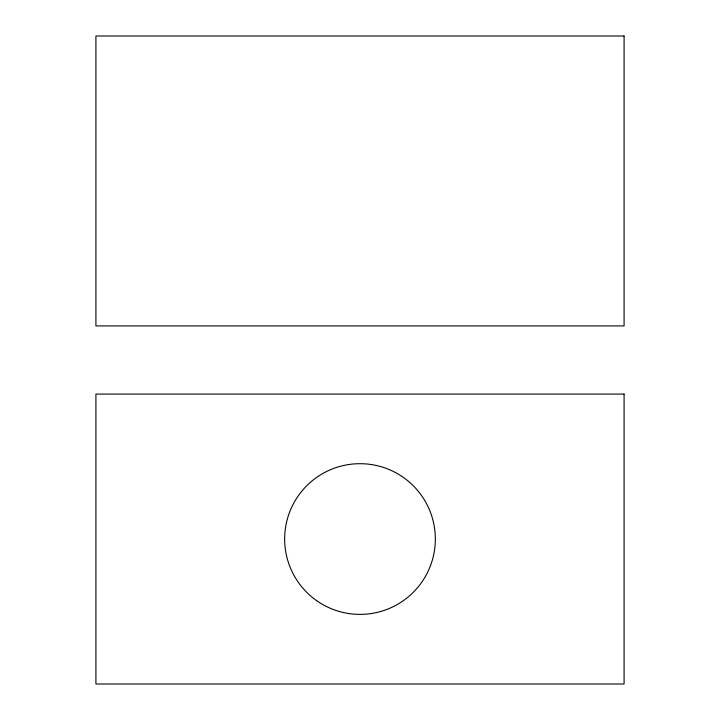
<?xml version="1.0" encoding="UTF-8"?>
<svg xmlns="http://www.w3.org/2000/svg" width="720" height="720" viewBox="0 0 720 720"><rect width="100%" height="100%" fill="white"/><g stroke="black" fill="none" stroke-linecap="round" stroke-linejoin="round"><path stroke-width="1.08" d="M624.087 36L95.913 36L95.913 325.917L624.087 325.917L624.087 36M624.087 394.083L95.913 394.083L95.913 684L624.087 684L624.087 394.083M316.611 600.642A75.348 75.348 0 0 0 435.042 545.814A75.348 75.348 0 0 0 328.338 470.664A75.348 75.348 0 0 0 316.611 600.642"/></g></svg>
